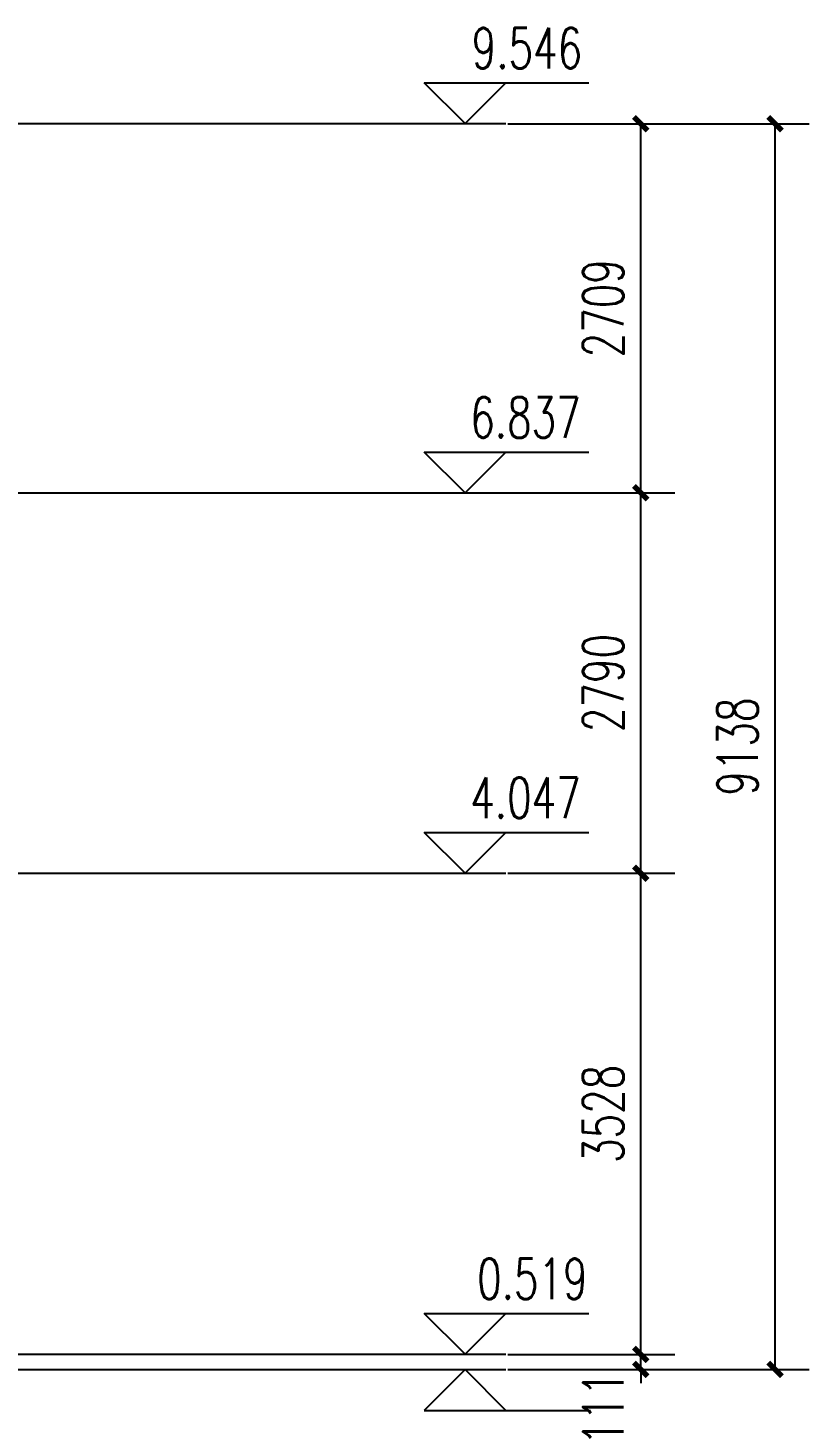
# Model space of a CAD drawing. Extents: x -20250 to 331240, y -699 to 63168.
# Drawn here: x 275825 to 281556, y 7227 to 17447 of the extents above; entities that cross this region are included whole.
import ezdxf

# ---------------------------------------------------------------- set-up
doc = ezdxf.new("R2010")
doc.units = 0
doc.header["$LTSCALE"] = 1000
doc.header["$MEASUREMENT"] = 0
for name, color, linetype in [('DIM_ELEV', 3, 'Continuous'), ('DOTE', 1, 'Continuous'), ('PUB_DIM', 3, 'Continuous'), ('PUB_TEXT', 7, 'Continuous')]:
    doc.layers.add(name, color=color, linetype=linetype)
doc.styles.add('_TCH_DIM', font='SIMPLEX', dxfattribs={"bigfont": 'GBCBIG'})
doc.styles.add('_TCH_DIM_T3', font='SIMPLEX', dxfattribs={"width": 0.705882, "bigfont": 'GBCBIG'})
doc.dimstyles.new('_TCH_ARCH&&100', dxfattribs={"dimtxt": 297.5, "dimasz": 100, "dimexe": 250, "dimexo": 300, "dimgap": 126.25, "dimtad": 1, "dimdec": 0, "dimzin": 0, "dimdsep": 46, "dimtxsty": '_TCH_DIM_T3', "dimblk": 'ARCHTICK', "dimcen": 0.09, "dimclrt": 7, "dimazin": 2, "dimtfac": 1, "dimtdec": 0, "dimtix": 1, "dimtmove": 2, "dimatfit": 3, "dimfxl": 1, "dimtolj": 1, "dimtzin": 0, "dimarcsym": 0})

# ---------------------------------------------------------------- blocks, each defined once
blk = doc.blocks.new('_ArchTick')
at = {"color": 0, "linetype": 'ByBlock', "const_width": 0.4}
blk.add_lwpolyline([(-0.5, -0.5), (0.5, 0.5)], dxfattribs=at)
blk = doc.blocks.new('*D34')
at = {"layer": 'Defpoints', "color": 0, "transparency": 16777216}
for p in [(279347, 16744), (281306, 16744), (279347, 7606)]:
    blk.add_point(p, dxfattribs=at)
at = {"layer": 'PUB_DIM', "color": 0, "lineweight": -2, "transparency": 16777216}
for p, q in [((279647, 16744), (281556, 16744)), ((281306, 7606), (281306, 16744)), ((279647, 7606), (281556, 7606))]:
    blk.add_line(p, q, dxfattribs=at)
at = {"layer": 'PUB_DIM', "color": 0, "lineweight": -2, "transparency": 16777216, "xscale": 100, "yscale": 100, "zscale": 100}
for p, rotation in [((281306, 16744), 90), ((281306, 7606), 270)]:
    blk.add_blockref('_ArchTick', p, dxfattribs=dict(at, rotation=rotation))
at = {"layer": 'PUB_DIM', "color": 7, "transparency": 16777216, "insert": (281031, 12175), "char_height": 297.5, "attachment_point": 5, "rotation": 90, "style": '_TCH_DIM_T3'}
blk.add_mtext('\\A1;9138', dxfattribs=at)
blk = doc.blocks.new('*D35')
at = {"layer": 'Defpoints', "color": 0, "transparency": 16777216}
for p in [(279047, 7717), (280321, 7717), (279047, 7606)]:
    blk.add_point(p, dxfattribs=at)
at = {"layer": 'PUB_DIM', "color": 0, "lineweight": -2, "transparency": 16777216}
for p, q in [((280321, 7717), (280321, 7817)), ((279347, 7717), (280571, 7717)), ((280321, 7606), (280321, 7717)), ((279347, 7606), (280571, 7606)), ((280321, 7606), (280321, 7506))]:
    blk.add_line(p, q, dxfattribs=at)
at = {"layer": 'PUB_DIM', "color": 0, "lineweight": -2, "transparency": 16777216, "xscale": 100, "yscale": 100, "zscale": 100}
for p, rotation in [((280321, 7717), 270), ((280321, 7606), 90)]:
    blk.add_blockref('_ArchTick', p, dxfattribs=dict(at, rotation=rotation))
at = {"layer": 'PUB_DIM', "color": 7, "transparency": 16777216, "insert": (280046, 7321), "char_height": 297.5, "attachment_point": 5, "rotation": 90, "style": '_TCH_DIM_T3'}
blk.add_mtext('\\A1;111', dxfattribs=at)
blk = doc.blocks.new('*D36')
at = {"layer": 'Defpoints', "color": 0, "transparency": 16777216}
for p in [(279047, 11246), (280321, 11246), (279047, 7717)]:
    blk.add_point(p, dxfattribs=at)
at = {"layer": 'PUB_DIM', "color": 0, "lineweight": -2, "transparency": 16777216}
for p, q in [((279347, 11246), (280571, 11246)), ((280321, 7717), (280321, 11246)), ((279347, 7717), (280571, 7717))]:
    blk.add_line(p, q, dxfattribs=at)
at = {"layer": 'PUB_DIM', "color": 0, "lineweight": -2, "transparency": 16777216, "xscale": 100, "yscale": 100, "zscale": 100}
for p, rotation in [((280321, 11246), 90), ((280321, 7717), 270)]:
    blk.add_blockref('_ArchTick', p, dxfattribs=dict(at, rotation=rotation))
at = {"layer": 'PUB_DIM', "color": 7, "transparency": 16777216, "insert": (280046, 9481), "char_height": 297.5, "attachment_point": 5, "rotation": 90, "style": '_TCH_DIM_T3'}
blk.add_mtext('\\A1;3528', dxfattribs=at)
blk = doc.blocks.new('*D37')
at = {"layer": 'Defpoints', "color": 0, "transparency": 16777216}
for p in [(279047, 14036), (280321, 14036), (279047, 11246)]:
    blk.add_point(p, dxfattribs=at)
at = {"layer": 'PUB_DIM', "color": 0, "lineweight": -2, "transparency": 16777216}
for p, q in [((279347, 14036), (280571, 14036)), ((280321, 11246), (280321, 14036)), ((279347, 11246), (280571, 11246))]:
    blk.add_line(p, q, dxfattribs=at)
at = {"layer": 'PUB_DIM', "color": 0, "lineweight": -2, "transparency": 16777216, "xscale": 100, "yscale": 100, "zscale": 100}
for p, rotation in [((280321, 14036), 90), ((280321, 11246), 270)]:
    blk.add_blockref('_ArchTick', p, dxfattribs=dict(at, rotation=rotation))
at = {"layer": 'PUB_DIM', "color": 7, "transparency": 16777216, "insert": (280046, 12641), "char_height": 297.5, "attachment_point": 5, "rotation": 90, "style": '_TCH_DIM_T3'}
blk.add_mtext('\\A1;2790', dxfattribs=at)
blk = doc.blocks.new('*D38')
at = {"layer": 'Defpoints', "color": 0, "transparency": 16777216}
for p in [(279047, 16744), (280321, 16744), (279047, 14036)]:
    blk.add_point(p, dxfattribs=at)
at = {"layer": 'PUB_DIM', "color": 0, "lineweight": -2, "transparency": 16777216}
for p, q in [((279347, 16744), (280571, 16744)), ((280321, 14036), (280321, 16744)), ((279347, 14036), (280571, 14036))]:
    blk.add_line(p, q, dxfattribs=at)
at = {"layer": 'PUB_DIM', "color": 0, "lineweight": -2, "transparency": 16777216, "xscale": 100, "yscale": 100, "zscale": 100}
for p, rotation in [((280321, 16744), 90), ((280321, 14036), 270)]:
    blk.add_blockref('_ArchTick', p, dxfattribs=dict(at, rotation=rotation))
at = {"layer": 'PUB_DIM', "color": 7, "transparency": 16777216, "insert": (280046, 15390), "char_height": 297.5, "attachment_point": 5, "rotation": 90, "style": '_TCH_DIM_T3'}
blk.add_mtext('\\A1;2709', dxfattribs=at)

msp = doc.modelspace()

# ---------------------------------------------------------------- linework, layer by layer
at = {"layer": 'DIM_ELEV'}
for p, q in [((279032.2, 16744.3), (278732.2, 17044.3)), ((278732.2, 17044.3), (279940.7, 17044.3)), ((279032.2, 16744.3), (279332.2, 17044.3)), ((278603.9, 16744.3), (279332.2, 16744.3)), ((279032.2, 14035.7), (278732.2, 14335.7)), ((278732.2, 14335.7), (279940.7, 14335.7)), ((279032.2, 14035.7), (279332.2, 14335.7)), ((278603.9, 14035.7), (279332.2, 14035.7)), ((279032.2, 11245.6), (278732.2, 11545.6)), ((278732.2, 11545.6), (279940.7, 11545.6)), ((279032.2, 11245.6), (279332.2, 11545.6)), ((278603.9, 11245.6), (279332.2, 11245.6)), ((279032.2, 7717.3), (278732.2, 8017.3)), ((278732.2, 8017.3), (279940.7, 8017.3)), ((279032.2, 7717.3), (279332.2, 8017.3)), ((278603.9, 7717.3), (279332.2, 7717.3)), ((278305.1, 7605.9), (279332.2, 7605.9)), ((279032.2, 7605.9), (278732.2, 7305.9)), ((279032.2, 7605.9), (279332.2, 7305.9)), ((278732.2, 7305.9), (279952.2, 7305.9))]:
    msp.add_line(p, q, dxfattribs=at)
at = {"layer": 'DOTE', "elevation": 0}
for points in [[(263167.8, 16744.3), (279047.2, 16744.3)], [(263610.3, 14035.7), (279489.7, 14035.7)], [(263167.8, 11245.6), (279047.2, 11245.6)], [(272653.9, 7717.3), (279047.2, 7717.3)], [(275671.7, 7605.9), (279047.2, 7605.9)]]:
    msp.add_lwpolyline(points, dxfattribs=at)

# ---------------------------------------------------------------- texts
at = {"layer": 'PUB_TEXT', "style": '_TCH_DIM', "width": 0.705882}
for s, p in [('9.546', (279080.7, 17149.3)), ('6.837', (279070.7, 14440.7)), ('4.047', (279070.7, 11650.6)), ('0.519', (279120.7, 8122.3))]:
    msp.add_text(s, height=297.5, dxfattribs=at).set_placement(p)

# ---------------------------------------------------------------- dimensions: what is measured, and where the dimension line sits
at = {"layer": 'PUB_DIM'}
for p1, p2, distance, picture, middle in [((279047.2, 14035.7), (279047.2, 16744.3), -1273.9, '*D38', (280046.1, 15390)), ((279347.2, 7605.9), (279347.2, 16744.3), -1959, '*D34', (281031.1, 12175.1)), ((279047.2, 11245.6), (279047.2, 14035.7), -1273.9, '*D37', (280046.1, 12640.7)), ((279047.2, 7717.3), (279047.2, 11245.6), -1273.9, '*D36', (280046.1, 9481.4))]:
    dim = msp.add_aligned_dim(p1=p1, p2=p2, distance=distance, dimstyle='_TCH_ARCH&&100', dxfattribs=at)
    dim.commit()
    dim.dimension.update_dxf_attribs({"geometry": picture, "text_midpoint": middle})
dim = msp.add_linear_dim(base=(280321.1, 7717.3), p1=(279047.2, 7605.9), p2=(279047.2, 7717.3), angle=90, dimstyle='_TCH_ARCH&&100', dxfattribs=at)
dim.commit()
dim.dimension.update_dxf_attribs({"geometry": '*D35', "text_midpoint": (280046.1, 7320.9), "dimtype": 129})

doc.saveas('drawing.dxf')
